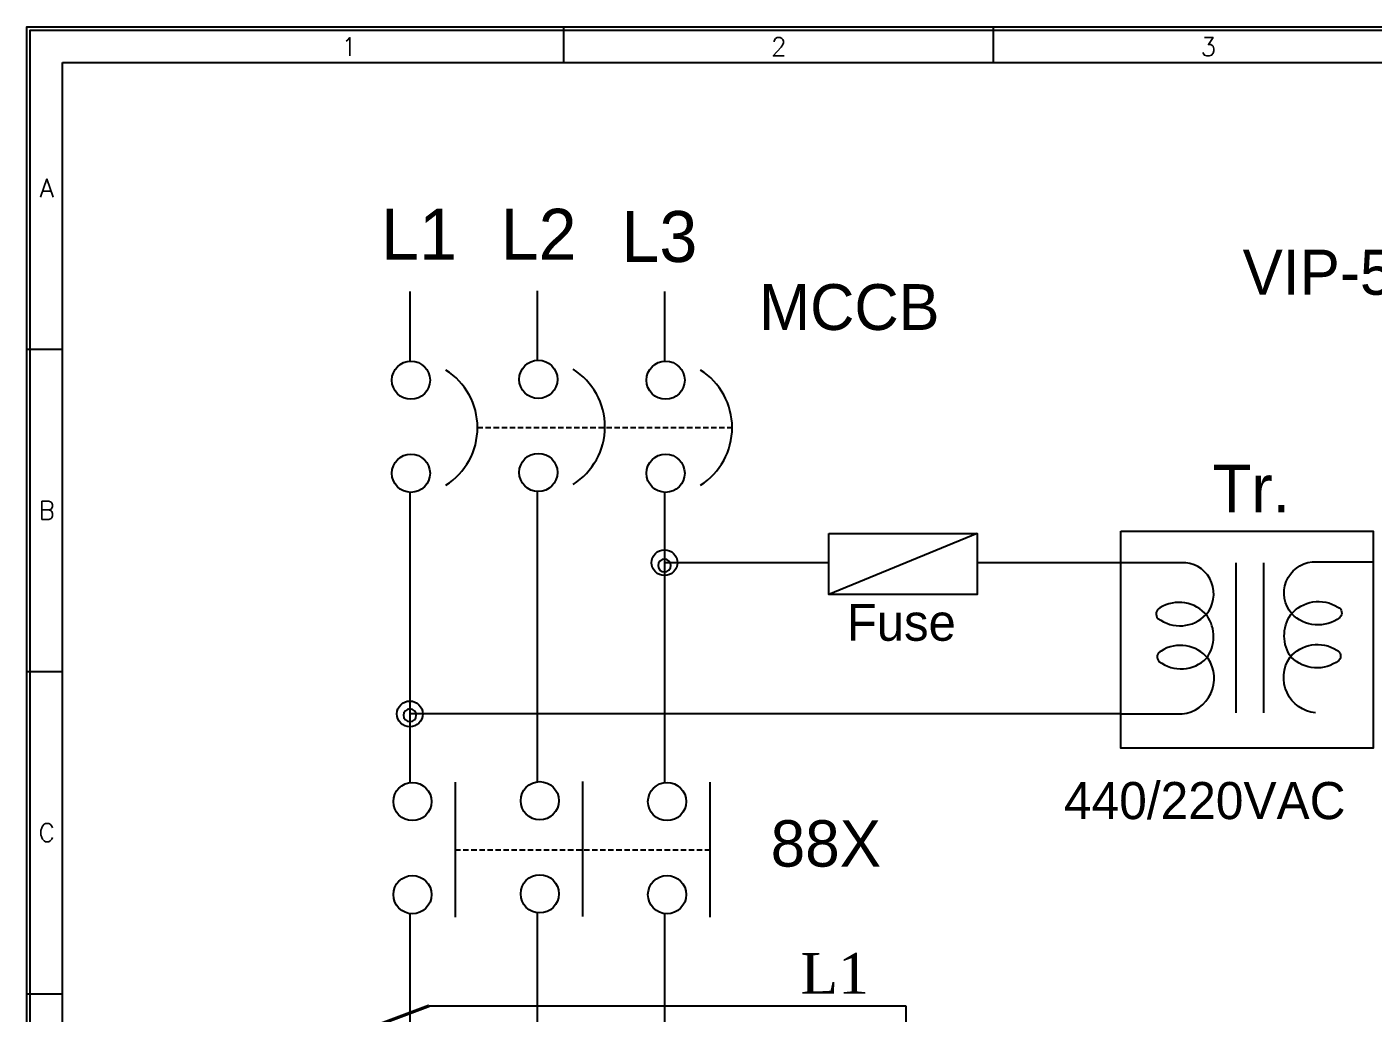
# Model space of a CAD drawing. Header units: millimetres. Extents: x 77 to 917, y 105 to 1108.
# Drawn here: x 106.5 to 231.9, y 283.6 to 375.4 of the extents above; entities that cross this region are included whole.
import ezdxf
from ezdxf.enums import TextEntityAlignment as Align

# ---------------------------------------------------------------- set-up
doc = ezdxf.new("R2010")
doc.units = ezdxf.units.MM
doc.linetypes.add('DASHED', pattern=[0.75, 0.5, -0.25])
for name, color, linetype in [('20', 2, 'Continuous'), ('30', 3, 'Continuous'), ('4', 133, 'Continuous'), ('70', 7, 'Continuous'), ('ASHADE', 7, 'Continuous')]:
    doc.layers.add(name, color=color, linetype=linetype)
doc.styles.add('ghs', font='NGULIM.TTF')
doc.styles.add('HCM', font='batang.ttc')
doc.styles.add('SIMPLEX', font='SIMPLEX')

msp = doc.modelspace()

# ---------------------------------------------------------------- linework, layer by layer
at = {"linetype": 'DASHED'}
for p, q in [((148.479, 338.14), (172.187, 338.14)), ((146.4, 298.85), (170.109, 298.85)), ((146.4, 298.85), (170.109, 298.85))]:
    msp.add_line(p, q, dxfattribs=at)
at = {"layer": '20', "color": 7}
for p, q in [((109.824, 372.14), (483.224, 372.14)), ((109.824, 133.44), (109.824, 372.14))]:
    msp.add_line(p, q, dxfattribs=at)
at = {"layer": '30', "color": 7}
for p, q in [((156.524, 372.14), (156.524, 375.44)), ((196.524, 372.14), (196.524, 375.44)), ((106.524, 345.44), (109.824, 345.44)), ((106.524, 315.44), (109.824, 315.44)), ((106.524, 285.44), (109.824, 285.44))]:
    msp.add_line(p, q, dxfattribs=at)
at = {"layer": '4', "color": 0}
for centre in [(165.885, 325.567), (142.177, 311.49), (142.177, 311.49)]:
    msp.add_circle(centre, 1.2, dxfattribs=at)
at = {"layer": '70', "color": 7}
for points in [[(486.524, 105.44), (106.524, 105.44), (106.524, 375.44), (486.524, 375.44)], [(486.224, 105.74), (106.824, 105.74), (106.824, 375.14), (486.224, 375.14)]]:
    msp.add_lwpolyline(points, close=True, dxfattribs=at)
at = {"layer": 'ASHADE', "ltscale": 2}
for p, q in [((142.177, 350.81), (142.177, 344.331)), ((154.036, 350.884), (154.036, 344.405)), ((165.885, 350.81), (165.885, 344.331)), ((154.036, 332.191), (154.036, 305.165)), ((154.036, 332.191), (154.036, 305.165)), ((142.177, 332.116), (142.177, 305.091)), ((142.177, 332.116), (142.177, 305.091)), ((165.885, 332.116), (165.885, 305.091)), ((165.885, 332.116), (165.885, 305.091)), ((194.995, 328.281), (181.178, 322.606)), ((181.178, 325.567), (165.885, 325.567)), ((208.368, 325.567), (194.995, 325.567)), ((214.413, 325.567), (208.368, 325.567)), ((219.077, 325.567), (219.077, 311.577)), ((221.667, 325.567), (221.667, 311.577)), ((226.182, 325.653), (231.858, 325.653)), ((181.178, 311.49), (142.177, 311.49)), ((181.178, 311.49), (142.177, 311.49)), ((206.503, 311.49), (181.178, 311.49)), ((208.368, 311.49), (181.178, 311.49)), ((208.368, 311.49), (214.092, 311.49)), ((146.4, 305.131), (146.4, 292.568)), ((146.4, 305.131), (146.4, 292.568)), ((158.26, 305.205), (158.26, 292.642)), ((158.26, 305.205), (158.26, 292.642)), ((170.109, 305.131), (170.109, 292.568)), ((170.109, 305.131), (170.109, 292.568)), ((142.177, 292.903), (142.177, 216.195)), ((142.177, 292.903), (142.177, 283.963)), ((154.036, 292.977), (154.036, 178.958)), ((154.036, 292.977), (154.036, 284.038)), ((165.885, 292.903), (165.885, 216.195)), ((165.885, 292.903), (165.885, 283.963)), ((188.345, 284.312), (188.345, 268.449))]:
    msp.add_line(p, q, dxfattribs=at)
at = {"layer": 'ASHADE'}
msp.add_line((143.963, 284.312), (188.345, 284.312), dxfattribs=at)
at = {"layer": 'ASHADE', "ltscale": 2}
msp.add_lwpolyline([(208.368, 328.503), (231.858, 328.503), (231.858, 308.295), (208.368, 308.295)], close=True, dxfattribs=at)
at = {"layer": 'ASHADE'}
msp.add_lwpolyline([(181.178, 328.281), (194.995, 328.281), (194.995, 322.606), (181.178, 322.606)], close=True, dxfattribs=at)
at = {"layer": 'ASHADE', "ltscale": 2}
for points in [[(214.092, 311.49, 0.5644393), (216.502, 316.64, 0.3776145), (212.114, 317.344, 0.5214253), (211.925, 316.381, 0.3768363), (216.356, 316.672, 0.3151835), (216.399, 320.644, 0.3776145), (212.012, 321.348, 0.5214253), (211.822, 320.385, 0.3826417), (216.313, 320.731, 0.6020814), (214.413, 325.567)], [(226.503, 311.577, -0.5644393), (224.094, 316.726, -0.3776145), (228.482, 317.43, -0.5214253), (228.671, 316.467, -0.3768363), (224.239, 316.758, -0.3151835), (224.196, 320.731, -0.3776145), (228.584, 321.435, -0.5214253), (228.773, 320.472, -0.3826417), (224.283, 320.817, -0.6020814), (226.182, 325.653)]]:
    msp.add_lwpolyline(points, format="xyb", dxfattribs=at)
at = {"layer": 'ASHADE', "const_width": 0.3}
msp.add_lwpolyline([(143.963, 284.312), (139.163, 282.512)], dxfattribs=at)
at = {"layer": 'ASHADE', "ltscale": 2}
for centre in [(142.279, 342.556), (154.138, 342.63), (165.987, 342.556), (142.279, 333.891), (154.138, 333.966), (165.987, 333.891), (142.417, 303.329), (142.417, 303.329), (154.277, 303.403), (154.277, 303.403), (166.125, 303.329), (166.125, 303.329), (142.417, 294.665), (154.277, 294.739), (166.125, 294.665)]:
    msp.add_circle(centre, 1.778, dxfattribs=at)
for centre, radius, start, end in [((142.146, 338.14), 6.333, 302.22193, 57.77807), ((154.005, 338.214), 6.333, 302.22193, 57.77807), ((165.854, 338.14), 6.333, 302.22193, 57.77807), ((165.885, 325.303), 0.593, 0, 180), ((165.885, 325.303), 0.593, 180, 0), ((142.177, 311.36), 0.593, 0, 180), ((142.177, 311.36), 0.593, 0, 180), ((142.177, 311.36), 0.593, 180, 0), ((142.177, 311.36), 0.593, 180, 0)]:
    msp.add_arc(centre, radius, start, end, dxfattribs=at)

# ---------------------------------------------------------------- texts
at = {"layer": '30', "color": 7, "style": 'SIMPLEX'}
for s, p in [('1', (136.524, 373.594)), ('2', (176.524, 373.594)), ('3', (216.524, 373.594)), ('A', (108.374, 360.44)), ('B', (108.374, 330.44)), ('C', (108.374, 300.44))]:
    msp.add_text(s, height=1.7, dxfattribs=at).set_placement(p, align=Align.MIDDLE)
at = {"layer": 'ASHADE', "ltscale": 2, "style": 'ghs'}
for s, height, p in [('L1', 4.7416, (139.505, 353.771)), ('L2', 4.7416, (150.646, 353.771)), ('L3', 4.7416, (161.887, 353.559)), ('VIP-5CL-CT-- LOP/Remote', 4.2, (219.712, 350.506)), ('MCCB', 4.2675, (174.691, 347.228)), ('Tr.', 4.4382, (216.9, 330.245)), ('Fuse', 3.414, (182.861, 318.298)), ('440/220VAC', 3.4566, (203.081, 301.691)), ('88X', 4.3208, (175.771, 297.269)), ('88X', 4.3208, (175.771, 297.269))]:
    msp.add_text(s, height=height, dxfattribs=at).set_placement(p)
at = {"layer": 'ASHADE', "style": 'HCM'}
msp.add_text('L1', height=3.7945, dxfattribs=at).set_placement((178.547, 285.433))

doc.saveas('drawing.dxf')
